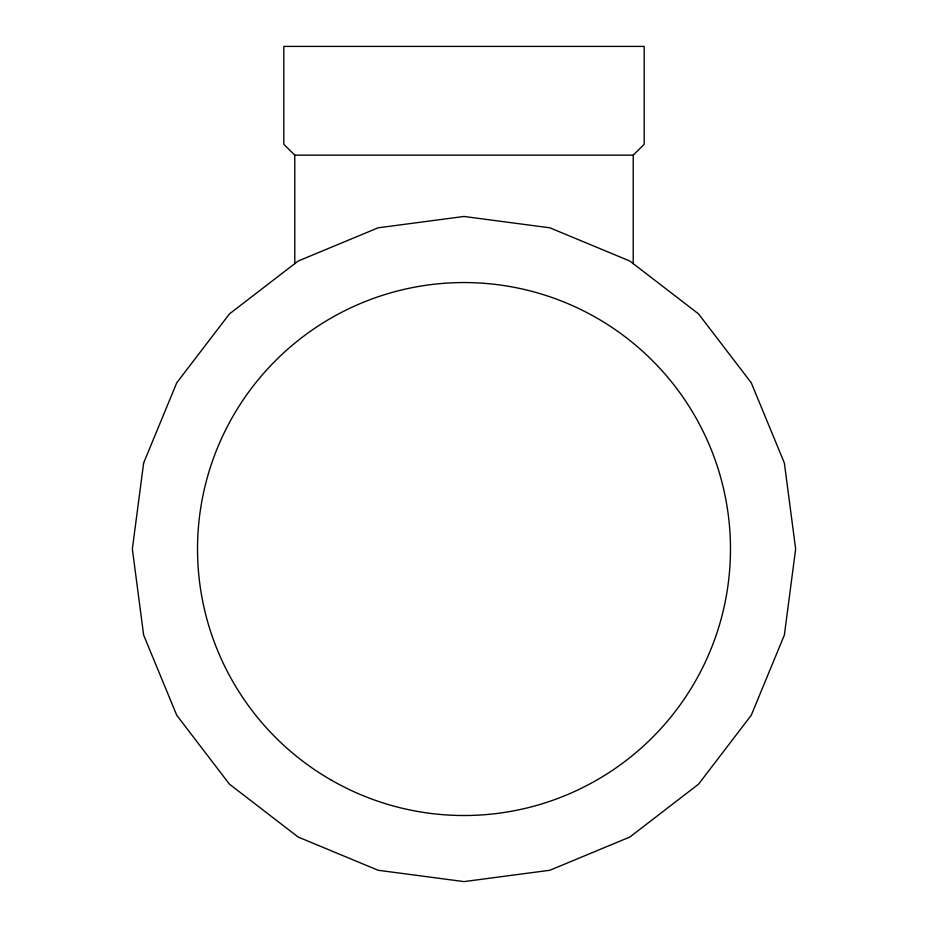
<?xml version="1.0" encoding="UTF-8"?>
<svg xmlns="http://www.w3.org/2000/svg" width="928" height="928" viewBox="0 0 928 928"><rect width="100%" height="100%" fill="white"/><g stroke="black" fill="none" stroke-linecap="round" stroke-linejoin="round"><path stroke-width="1.39" d="M294.791 263.598L294.791 155.162L283.817 144.292L283.817 46.4L644.183 46.4L644.183 144.292L633.209 155.162L294.791 155.162M633.209 263.598L633.209 155.162M143.643 462.968L132.344 549.028L143.643 635.088L176.761 715.291L229.46 784.172L298.143 837.033L378.148 870.267L464 881.6L549.852 870.267L629.857 837.033L698.54 784.172L751.239 715.291L784.357 635.088L795.656 549.028L784.357 462.968L751.239 382.765L698.54 313.896L629.857 261.035L549.852 227.801L464 216.468L378.148 227.801L298.143 261.035L229.46 313.896L176.761 382.765L143.643 462.968M330.762 779.81A266.475 266.475 0 0 0 730.475 549.028A266.475 266.475 0 0 0 330.762 318.258A266.475 266.475 0 0 0 330.762 779.81"/></g></svg>
